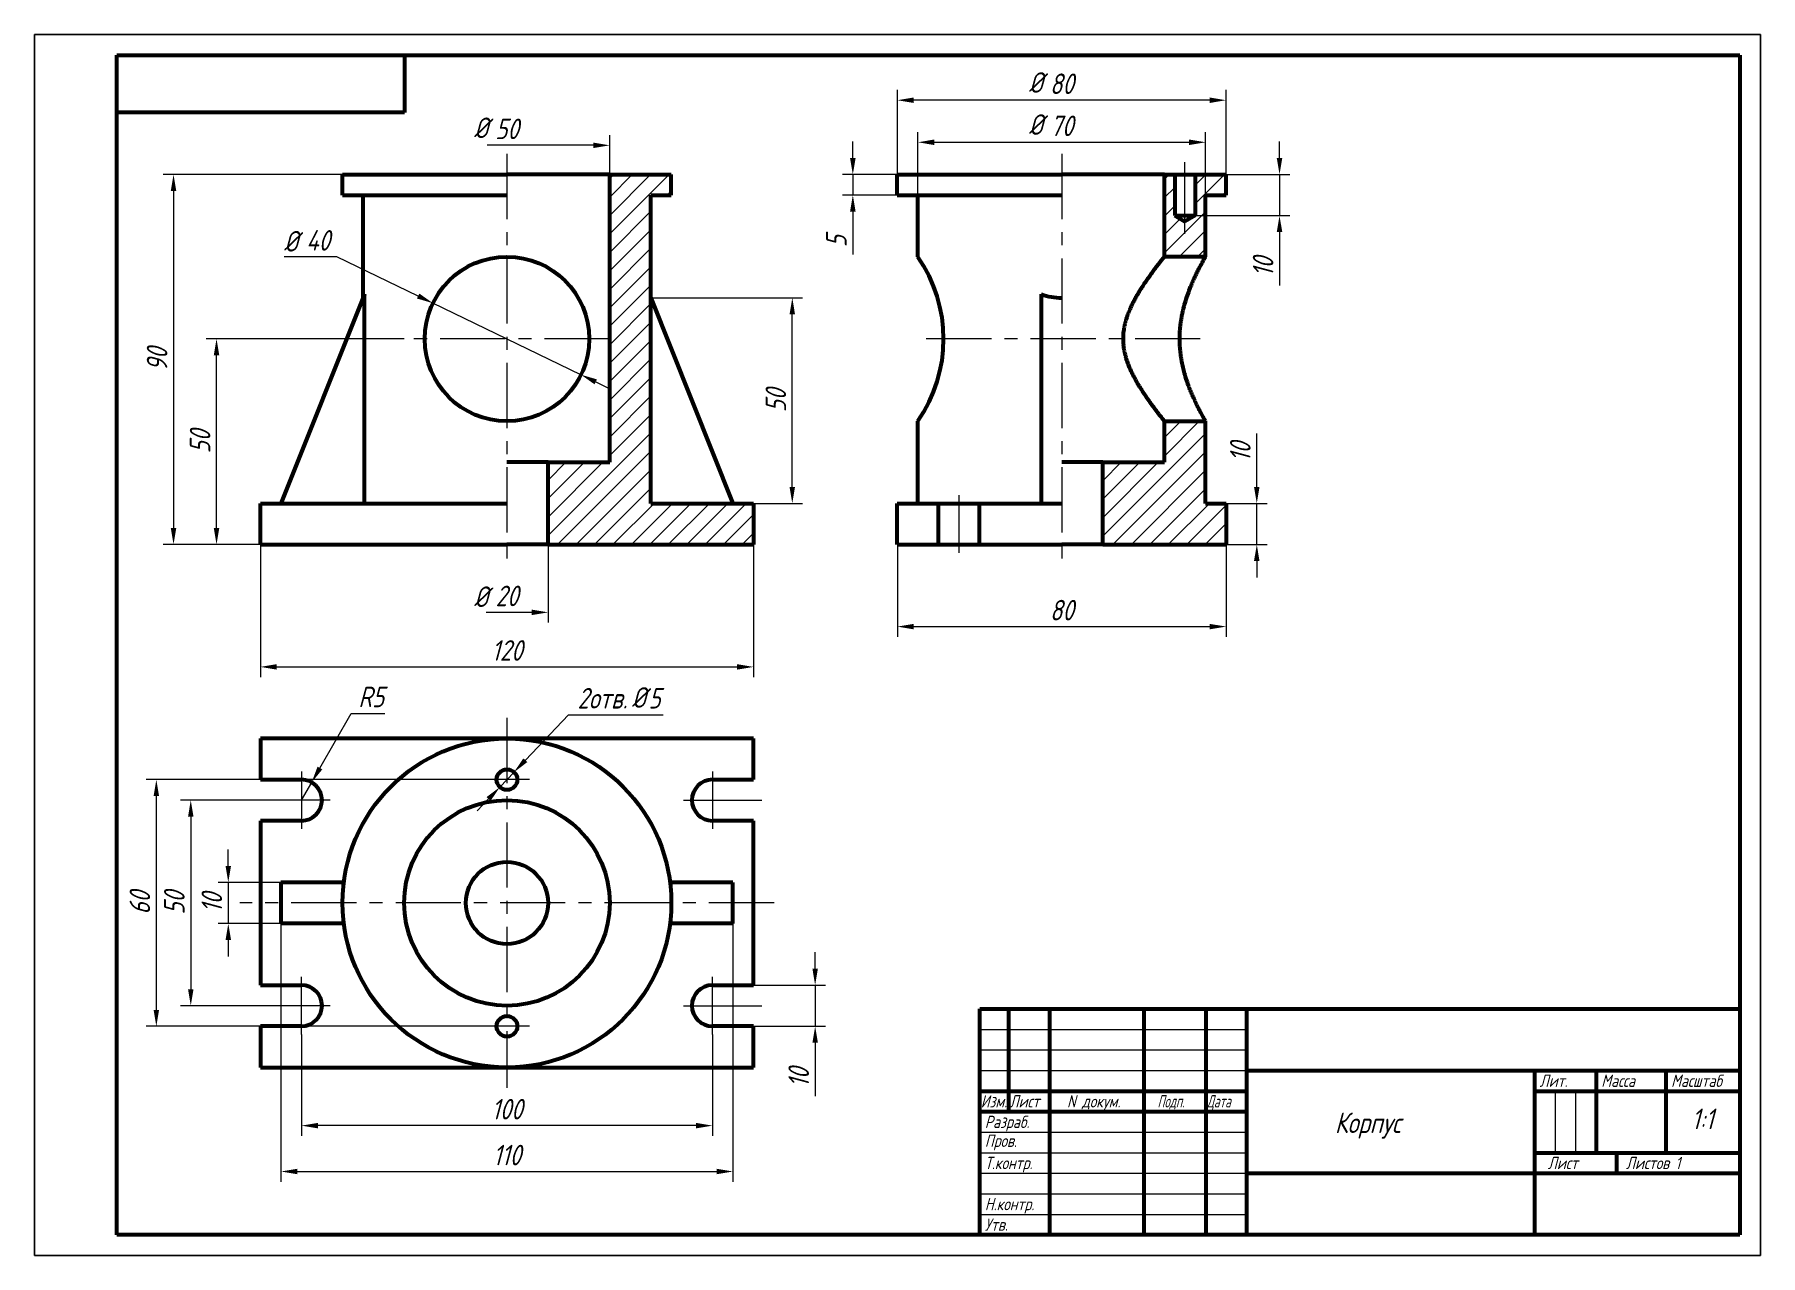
# Model space of a CAD drawing. Header units: millimetres. Extents: x 0 to 420, y 0 to 297.
import ezdxf

# ---------------------------------------------------------------- set-up
doc = ezdxf.new("R2010")
doc.units = ezdxf.units.MM
doc.linetypes.add('K5LT_BASIC', pattern=[0])
doc.linetypes.add('осевая', pattern=[50.8, 31.75, -6.35, 6.35, -6.35])
doc.layers.get('0').update_dxf_attribs({"lineweight": 15})
doc.layers.get('DEFPOINTS').update_dxf_attribs({"color": 4})
doc.layers.add('WELDING', color=7, linetype='Continuous', true_color=0xffffff)
for name, color, linetype, lineweight in [('Осевая', 7, 'осевая', 15), ('Основная', 7, 'Continuous', 60), ('Размерная', 7, 'Continuous', 18), ('Техт', 7, 'Continuous', 18), ('Штриховка', 7, 'Continuous', 18)]:
    doc.layers.add(name, color=color, linetype=linetype, lineweight=lineweight)
doc.styles.add('ESKD', font='Eskd2__1.ttf', dxfattribs={"oblique": 15, "height": 4})
doc.styles.get("Standard").update_dxf_attribs({"font": 'GOST_A.TTF', "oblique": 15, "height": 5})
doc.dimstyles.new('ESKD', dxfattribs={"dimtxt": 4, "dimasz": 4, "dimexe": 2.5, "dimexo": 0, "dimgap": 1.5, "dimtad": 3, "dimdec": 3, "dimdsep": 46, "dimtxsty": 'Standard', "dimcen": 1.5, "dimdle": 1.25, "dimclrd": 256, "dimclre": 256, "dimclrt": 256, "dimazin": 2, "dimtfac": 0.766667, "dimtdec": 3, "dimtmove": 0, "dimatfit": 0, "dimtvp": 1.5, "dimtolj": 1, "dimtzin": 0, "dimlwd": -1, "dimlwe": -1, "dimarcsym": 0})

# ---------------------------------------------------------------- blocks, each defined once
blk = doc.blocks.new('*D1')
at = {"layer": 'DEFPOINTS', "color": 0, "ltscale": 0.5, "transparency": 16777216}
for p in [(59.96, 90.75), (47.15, 80.75), (59.96, 80.75)]:
    blk.add_point(p, dxfattribs=at)
at = {"layer": 'Осевая', "ltscale": 0.5, "transparency": 16777216}
for p, q in [((47.15, 94.75), (47.15, 98.75)), ((59.96, 90.75), (44.65, 90.75)), ((47.15, 90.75), (47.15, 80.75)), ((59.96, 80.75), (44.65, 80.75)), ((47.15, 76.75), (47.15, 72.75))]:
    blk.add_line(p, q, dxfattribs=at)
for points in [[(46.49, 94.75), (47.82, 94.75), (47.15, 90.75)], [(46.49, 76.75), (47.82, 76.75), (47.15, 80.75)]]:
    blk.add_solid(points, dxfattribs=at)
at = {"layer": 'Осевая', "ltscale": 0.5, "transparency": 16777216, "insert": (43.15, 85.75), "char_height": 5, "attachment_point": 5, "rotation": 90}
blk.add_mtext('\\A1;10', dxfattribs=at)
blk = doc.blocks.new('*D2')
at = {"layer": 'DEFPOINTS', "color": 0, "ltscale": 0.5, "transparency": 16777216}
for p in [(289.96, 182.95), (289.96, 172.95), (297.43, 172.95)]:
    blk.add_point(p, dxfattribs=at)
at = {"layer": 'Размерная', "ltscale": 0.5, "transparency": 16777216}
for p, q in [((297.43, 186.95), (297.43, 199.94)), ((289.96, 182.95), (299.93, 182.95)), ((297.43, 172.95), (297.43, 182.95)), ((289.96, 172.95), (299.93, 172.95)), ((297.43, 168.95), (297.43, 164.95))]:
    blk.add_line(p, q, dxfattribs=at)
for points in [[(296.76, 186.95), (298.09, 186.95), (297.43, 182.95)], [(296.76, 168.95), (298.09, 168.95), (297.43, 172.95)]]:
    blk.add_solid(points, dxfattribs=at)
at = {"layer": 'Размерная', "ltscale": 0.5, "transparency": 16777216, "insert": (293.42, 195.44), "char_height": 5, "attachment_point": 5, "rotation": 90}
blk.add_mtext('\\A1;10', dxfattribs=at)
blk = doc.blocks.new('*D3')
at = {"layer": 'DEFPOINTS', "color": 0, "ltscale": 0.5, "transparency": 16777216}
for p in [(289.96, 262.95), (282.46, 252.95), (302.96, 252.95)]:
    blk.add_point(p, dxfattribs=at)
at = {"layer": 'Размерная', "ltscale": 0.5, "transparency": 16777216}
for p, q in [((302.96, 266.95), (302.96, 270.95)), ((289.96, 262.95), (305.46, 262.95)), ((302.96, 262.95), (302.96, 252.95)), ((282.46, 252.95), (305.46, 252.95)), ((302.96, 248.95), (302.96, 235.96))]:
    blk.add_line(p, q, dxfattribs=at)
for points in [[(302.29, 266.95), (303.63, 266.95), (302.96, 262.95)], [(302.29, 248.95), (303.63, 248.95), (302.96, 252.95)]]:
    blk.add_solid(points, dxfattribs=at)
at = {"layer": 'Размерная', "ltscale": 0.5, "transparency": 16777216, "insert": (298.96, 240.46), "char_height": 5, "attachment_point": 5, "rotation": 90}
blk.add_mtext('\\A1;10', dxfattribs=at)
blk = doc.blocks.new('*D4')
at = {"layer": 'DEFPOINTS', "color": 0, "ltscale": 0.5, "transparency": 16777216}
for p in [(209.96, 281.02), (209.96, 262.95), (289.96, 262.95)]:
    blk.add_point(p, dxfattribs=at)
at = {"layer": 'Размерная', "ltscale": 0.5, "transparency": 16777216}
for p, q in [((209.96, 262.95), (209.96, 283.52)), ((289.96, 262.95), (289.96, 283.52)), ((285.96, 281.02), (213.96, 281.02))]:
    blk.add_line(p, q, dxfattribs=at)
for points in [[(213.96, 281.69), (213.96, 280.35), (209.96, 281.02)], [(285.96, 281.69), (285.96, 280.35), (289.96, 281.02)]]:
    blk.add_solid(points, dxfattribs=at)
at = {"layer": 'Размерная', "ltscale": 0.5, "transparency": 16777216, "insert": (249.96, 285.02), "char_height": 5, "attachment_point": 5}
blk.add_mtext('\\A1;80', dxfattribs=at)
blk = doc.blocks.new('*D5')
at = {"layer": 'DEFPOINTS', "color": 0, "ltscale": 0.5, "transparency": 16777216}
for p in [(284.96, 270.79), (214.96, 257.95), (284.96, 257.95)]:
    blk.add_point(p, dxfattribs=at)
at = {"layer": 'Размерная', "ltscale": 0.5, "transparency": 16777216}
for p, q in [((214.96, 257.95), (214.96, 273.29)), ((284.96, 257.95), (284.96, 273.29)), ((218.96, 270.79), (280.96, 270.79))]:
    blk.add_line(p, q, dxfattribs=at)
for points in [[(218.96, 271.46), (218.96, 270.12), (214.96, 270.79)], [(280.96, 271.46), (280.96, 270.12), (284.96, 270.79)]]:
    blk.add_solid(points, dxfattribs=at)
at = {"layer": 'Размерная', "ltscale": 0.5, "transparency": 16777216, "insert": (249.96, 274.79), "char_height": 5, "attachment_point": 5}
blk.add_mtext('\\A1;70', dxfattribs=at)
blk = doc.blocks.new('*D6')
at = {"layer": 'DEFPOINTS', "color": 0, "ltscale": 0.5, "transparency": 16777216}
for p in [(209.96, 172.95), (289.96, 172.95), (289.96, 152.98)]:
    blk.add_point(p, dxfattribs=at)
at = {"layer": 'Размерная', "ltscale": 0.5, "transparency": 16777216}
for p, q in [((209.96, 172.95), (209.96, 150.48)), ((289.96, 172.95), (289.96, 150.48)), ((213.96, 152.98), (285.96, 152.98))]:
    blk.add_line(p, q, dxfattribs=at)
for points in [[(213.96, 153.64), (213.96, 152.31), (209.96, 152.98)], [(285.96, 153.64), (285.96, 152.31), (289.96, 152.98)]]:
    blk.add_solid(points, dxfattribs=at)
at = {"layer": 'Размерная', "ltscale": 0.5, "transparency": 16777216, "insert": (249.96, 156.98), "char_height": 5, "attachment_point": 5}
blk.add_mtext('\\A1;80', dxfattribs=at)
blk = doc.blocks.new('*D7')
at = {"layer": 'DEFPOINTS', "color": 0, "ltscale": 0.5, "transparency": 16777216}
for p in [(52.96, 110.75), (38.02, 60.75), (52.96, 60.75)]:
    blk.add_point(p, dxfattribs=at)
at = {"layer": 'Размерная', "ltscale": 0.5, "transparency": 16777216}
for p, q in [((52.96, 110.75), (35.52, 110.75)), ((38.02, 106.75), (38.02, 64.75)), ((52.96, 60.75), (35.52, 60.75))]:
    blk.add_line(p, q, dxfattribs=at)
for points in [[(37.36, 106.75), (38.69, 106.75), (38.02, 110.75)], [(37.36, 64.75), (38.69, 64.75), (38.02, 60.75)]]:
    blk.add_solid(points, dxfattribs=at)
at = {"layer": 'Размерная', "ltscale": 0.5, "transparency": 16777216, "insert": (34.02, 85.75), "char_height": 5, "attachment_point": 5, "rotation": 90}
blk.add_mtext('\\A1;50', dxfattribs=at)
blk = doc.blocks.new('*D8')
at = {"layer": 'DEFPOINTS', "color": 0, "ltscale": 0.5, "transparency": 16777216}
for p in [(109.46, 115.75), (29.64, 55.75), (109.46, 55.75)]:
    blk.add_point(p, dxfattribs=at)
at = {"layer": 'Размерная', "ltscale": 0.5, "transparency": 16777216}
for p, q in [((109.46, 115.75), (27.14, 115.75)), ((29.64, 111.75), (29.64, 59.75)), ((109.46, 55.75), (27.14, 55.75))]:
    blk.add_line(p, q, dxfattribs=at)
for points in [[(28.98, 111.75), (30.31, 111.75), (29.64, 115.75)], [(28.98, 59.75), (30.31, 59.75), (29.64, 55.75)]]:
    blk.add_solid(points, dxfattribs=at)
at = {"layer": 'Размерная', "ltscale": 0.5, "transparency": 16777216, "insert": (25.64, 85.75), "char_height": 5, "attachment_point": 5, "rotation": 90}
blk.add_mtext('\\A1;60', dxfattribs=at)
blk = doc.blocks.new('*D9')
at = {"layer": 'DEFPOINTS', "color": 0, "ltscale": 0.5, "transparency": 16777216}
for p in [(174.96, 65.75), (174.96, 55.75), (189.96, 55.75)]:
    blk.add_point(p, dxfattribs=at)
at = {"layer": 'Размерная', "ltscale": 0.5, "transparency": 16777216}
for p, q in [((189.96, 69.75), (189.96, 73.75)), ((174.96, 65.75), (192.46, 65.75)), ((189.96, 65.75), (189.96, 55.75)), ((174.96, 55.75), (192.46, 55.75)), ((189.96, 51.75), (189.96, 38.77))]:
    blk.add_line(p, q, dxfattribs=at)
for points in [[(189.3, 69.75), (190.63, 69.75), (189.96, 65.75)], [(189.3, 51.75), (190.63, 51.75), (189.96, 55.75)]]:
    blk.add_solid(points, dxfattribs=at)
at = {"layer": 'Размерная', "ltscale": 0.5, "transparency": 16777216, "insert": (185.96, 43.26), "char_height": 5, "attachment_point": 5, "rotation": 90}
blk.add_mtext('\\A1;10', dxfattribs=at)
blk = doc.blocks.new('*D10')
at = {"layer": 'DEFPOINTS', "color": 0, "ltscale": 0.5, "transparency": 16777216}
for p in [(64.96, 53.75), (164.96, 53.75), (64.96, 31.58)]:
    blk.add_point(p, dxfattribs=at)
at = {"layer": 'Размерная', "ltscale": 0.5, "transparency": 16777216}
for p, q in [((64.96, 53.75), (64.96, 29.08)), ((164.96, 53.75), (164.96, 29.08)), ((160.96, 31.58), (68.96, 31.58))]:
    blk.add_line(p, q, dxfattribs=at)
for points in [[(68.96, 32.25), (68.96, 30.91), (64.96, 31.58)], [(160.96, 32.25), (160.96, 30.91), (164.96, 31.58)]]:
    blk.add_solid(points, dxfattribs=at)
at = {"layer": 'Размерная', "ltscale": 0.5, "transparency": 16777216, "insert": (114.96, 35.58), "char_height": 5, "attachment_point": 5}
blk.add_mtext('\\A1;100', dxfattribs=at)
blk = doc.blocks.new('*D11')
at = {"layer": 'DEFPOINTS', "color": 0, "ltscale": 0.5, "transparency": 16777216}
for p in [(59.96, 80.75), (169.96, 80.75), (169.96, 20.43)]:
    blk.add_point(p, dxfattribs=at)
at = {"layer": 'Размерная', "ltscale": 0.5, "transparency": 16777216}
for p, q in [((59.96, 80.75), (59.96, 17.93)), ((169.96, 80.75), (169.96, 17.93)), ((63.96, 20.43), (165.96, 20.43))]:
    blk.add_line(p, q, dxfattribs=at)
for points in [[(63.96, 21.09), (63.96, 19.76), (59.96, 20.43)], [(165.96, 21.09), (165.96, 19.76), (169.96, 20.43)]]:
    blk.add_solid(points, dxfattribs=at)
at = {"layer": 'Размерная', "ltscale": 0.5, "transparency": 16777216, "insert": (114.96, 24.43), "char_height": 5, "attachment_point": 5}
blk.add_mtext('\\A1;110', dxfattribs=at)
blk = doc.blocks.new('*D12')
at = {"layer": 'DEFPOINTS', "color": 0, "ltscale": 0.5, "transparency": 16777216}
for p in [(54.96, 172.95), (174.96, 172.95), (174.96, 143.17)]:
    blk.add_point(p, dxfattribs=at)
at = {"layer": 'Размерная', "ltscale": 0.5, "transparency": 16777216}
for p, q in [((54.96, 172.95), (54.96, 140.67)), ((174.96, 172.95), (174.96, 140.67)), ((58.96, 143.17), (170.96, 143.17))]:
    blk.add_line(p, q, dxfattribs=at)
for points in [[(58.96, 143.84), (58.96, 142.51), (54.96, 143.17)], [(170.96, 143.84), (170.96, 142.51), (174.96, 143.17)]]:
    blk.add_solid(points, dxfattribs=at)
at = {"layer": 'Размерная', "ltscale": 0.5, "transparency": 16777216, "insert": (114.96, 147.18), "char_height": 5, "attachment_point": 5}
blk.add_mtext('\\A1;120', dxfattribs=at)
blk = doc.blocks.new('*D13')
at = {"layer": 'DEFPOINTS', "color": 0, "ltscale": 0.5, "transparency": 16777216}
for p in [(209.96, 262.95), (199.13, 257.95), (209.96, 257.95)]:
    blk.add_point(p, dxfattribs=at)
at = {"layer": 'Размерная', "ltscale": 0.5, "transparency": 16777216}
for p, q in [((199.13, 266.95), (199.13, 270.95)), ((209.96, 262.95), (196.63, 262.95)), ((199.13, 262.95), (199.13, 257.95)), ((209.96, 257.95), (196.63, 257.95)), ((199.13, 253.95), (199.13, 243.46))]:
    blk.add_line(p, q, dxfattribs=at)
for points in [[(198.46, 266.95), (199.8, 266.95), (199.13, 262.95)], [(198.46, 253.95), (199.8, 253.95), (199.13, 257.95)]]:
    blk.add_solid(points, dxfattribs=at)
at = {"layer": 'Размерная', "ltscale": 0.5, "transparency": 16777216, "insert": (195.13, 246.71), "char_height": 5, "attachment_point": 5, "rotation": 90}
blk.add_mtext('\\A1;5', dxfattribs=at)
blk = doc.blocks.new('*D14')
at = {"layer": 'DEFPOINTS', "color": 0, "ltscale": 0.5, "transparency": 16777216}
for p in [(44.29, 222.95), (89.96, 222.95), (54.96, 172.95)]:
    blk.add_point(p, dxfattribs=at)
at = {"layer": 'Размерная', "ltscale": 0.5, "transparency": 16777216}
for p, q in [((89.96, 222.95), (41.79, 222.95)), ((44.29, 176.95), (44.29, 218.95)), ((54.96, 172.95), (41.79, 172.95))]:
    blk.add_line(p, q, dxfattribs=at)
for points in [[(43.62, 218.95), (44.96, 218.95), (44.29, 222.95)], [(43.62, 176.95), (44.96, 176.95), (44.29, 172.95)]]:
    blk.add_solid(points, dxfattribs=at)
at = {"layer": 'Размерная', "ltscale": 0.5, "transparency": 16777216, "insert": (40.29, 197.95), "char_height": 5, "attachment_point": 5, "rotation": 90}
blk.add_mtext('\\A1;50', dxfattribs=at)
blk = doc.blocks.new('*D15')
at = {"layer": 'DEFPOINTS', "color": 0, "ltscale": 0.5, "transparency": 16777216}
for p in [(149.96, 232.95), (184.4, 232.95), (174.96, 182.95)]:
    blk.add_point(p, dxfattribs=at)
at = {"layer": 'Размерная', "ltscale": 0.5, "transparency": 16777216}
for p, q in [((149.96, 232.95), (186.9, 232.95)), ((184.4, 186.95), (184.4, 228.95)), ((174.96, 182.95), (186.9, 182.95))]:
    blk.add_line(p, q, dxfattribs=at)
for points in [[(183.73, 228.95), (185.06, 228.95), (184.4, 232.95)], [(183.73, 186.95), (185.06, 186.95), (184.4, 182.95)]]:
    blk.add_solid(points, dxfattribs=at)
at = {"layer": 'Размерная', "ltscale": 0.5, "transparency": 16777216, "insert": (180.39, 207.95), "char_height": 5, "attachment_point": 5, "rotation": 90}
blk.add_mtext('\\A1;50', dxfattribs=at)
blk = doc.blocks.new('*D16')
at = {"layer": 'DEFPOINTS', "color": 0, "ltscale": 0.5, "transparency": 16777216}
for p in [(74.96, 262.95), (33.82, 172.95), (54.96, 172.95)]:
    blk.add_point(p, dxfattribs=at)
at = {"layer": 'Размерная', "ltscale": 0.5, "transparency": 16777216}
for p, q in [((74.96, 262.95), (31.32, 262.95)), ((33.82, 258.95), (33.82, 176.95)), ((54.96, 172.95), (31.32, 172.95))]:
    blk.add_line(p, q, dxfattribs=at)
for points in [[(33.16, 258.95), (34.49, 258.95), (33.82, 262.95)], [(33.16, 176.95), (34.49, 176.95), (33.82, 172.95)]]:
    blk.add_solid(points, dxfattribs=at)
at = {"layer": 'Размерная', "ltscale": 0.5, "transparency": 16777216, "insert": (29.82, 217.95), "char_height": 5, "attachment_point": 5, "rotation": 90}
blk.add_mtext('\\A1;90', dxfattribs=at)
blk = doc.blocks.new('*D17')
at = {"layer": 'DEFPOINTS', "color": 0, "ltscale": 0.5, "transparency": 16777216}
for p in [(89.96, 270.05), (89.96, 262.95), (139.96, 262.95)]:
    blk.add_point(p, dxfattribs=at)
at = {"layer": 'Размерная', "ltscale": 0.5, "transparency": 16777216}
for p, q in [((135.96, 270.05), (110.11, 270.05)), ((139.96, 262.95), (139.96, 272.55))]:
    blk.add_line(p, q, dxfattribs=at)
blk.add_solid([(135.96, 270.71), (135.96, 269.38), (139.96, 270.05)], dxfattribs=at)
at = {"layer": 'Размерная', "ltscale": 0.5, "transparency": 16777216, "insert": (114.96, 274.05), "char_height": 5, "attachment_point": 5}
blk.add_mtext('\\A1;50', dxfattribs=at)
blk = doc.blocks.new('*D18')
at = {"layer": 'DEFPOINTS', "color": 0, "ltscale": 0.5, "transparency": 16777216}
for p in [(104.96, 172.95), (124.96, 172.95), (104.96, 156.44)]:
    blk.add_point(p, dxfattribs=at)
at = {"layer": 'Размерная', "ltscale": 0.5, "transparency": 16777216}
for p, q in [((124.96, 172.95), (124.96, 153.94)), ((120.96, 156.44), (109.93, 156.44))]:
    blk.add_line(p, q, dxfattribs=at)
blk.add_solid([(120.96, 157.11), (120.96, 155.77), (124.96, 156.44)], dxfattribs=at)
at = {"layer": 'Размерная', "ltscale": 0.5, "transparency": 16777216, "insert": (114.96, 160.44), "char_height": 5, "attachment_point": 5}
blk.add_mtext('\\A1;20', dxfattribs=at)
blk = doc.blocks.new('*D19')
at = {"layer": 'DEFPOINTS', "color": 0, "ltscale": 0.5, "transparency": 16777216}
for p in [(113.24, 113.94), (116.68, 117.57)]:
    blk.add_point(p, dxfattribs=at)
at = {"layer": 'Размерная', "ltscale": 0.5, "transparency": 16777216}
for p, q in [((119.44, 120.47), (129.97, 131.55)), ((129.97, 131.55), (153, 131.55)), ((113.24, 113.94), (116.68, 117.57)), ((110.48, 111.04), (107.73, 108.14))]:
    blk.add_line(p, q, dxfattribs=at)
for points in [[(118.95, 120.92), (119.92, 120.01), (116.68, 117.57)], [(110, 111.5), (110.97, 110.58), (113.24, 113.94)]]:
    blk.add_solid(points, dxfattribs=at)
at = {"layer": 'Размерная', "ltscale": 0.5, "transparency": 16777216, "insert": (142.23, 135.55), "char_height": 5, "attachment_point": 5}
blk.add_mtext('\\A1;2отв.  5', dxfattribs=at)
blk = doc.blocks.new('*D20')
at = {"layer": 'DEFPOINTS', "color": 0, "ltscale": 0.5, "transparency": 16777216}
for p in [(67.45, 115.09), (64.96, 110.75)]:
    blk.add_point(p, dxfattribs=at)
at = {"layer": 'Размерная', "ltscale": 0.5, "transparency": 16777216}
for p, q in [((69.44, 118.56), (77.08, 131.87)), ((77.08, 131.87), (85.28, 131.87)), ((64.96, 110.75), (67.45, 115.09))]:
    blk.add_line(p, q, dxfattribs=at)
blk.add_solid([(68.86, 118.89), (70.02, 118.23), (67.45, 115.09)], dxfattribs=at)
at = {"layer": 'Размерная', "ltscale": 0.5, "transparency": 16777216, "insert": (81.93, 135.87), "char_height": 5, "attachment_point": 5}
blk.add_mtext('\\A1;R5', dxfattribs=at)
blk = doc.blocks.new('*D21')
at = {"layer": 'DEFPOINTS', "color": 0, "ltscale": 0.5, "transparency": 16777216}
for p in [(96.95, 231.65), (132.97, 214.25)]:
    blk.add_point(p, dxfattribs=at)
at = {"layer": 'Размерная', "ltscale": 0.5, "transparency": 16777216}
for p, q in [((73.59, 242.92), (60.74, 242.92)), ((93.35, 233.39), (73.59, 242.92)), ((132.97, 214.25), (96.95, 231.65)), ((136.57, 212.51), (140.17, 210.77))]:
    blk.add_line(p, q, dxfattribs=at)
for points in [[(93.64, 233.99), (93.06, 232.79), (96.95, 231.65)], [(136.86, 213.11), (136.28, 211.91), (132.97, 214.25)]]:
    blk.add_solid(points, dxfattribs=at)
at = {"layer": 'Размерная', "ltscale": 0.5, "transparency": 16777216, "insert": (66.42, 246.93), "char_height": 5, "attachment_point": 5}
blk.add_mtext('\\A1;  40', dxfattribs=at)

msp = doc.modelspace()

# ---------------------------------------------------------------- hatches: boundary and pattern name
at = {"layer": 'Штриховка', "ltscale": 0.5}
h = msp.add_hatch(dxfattribs=at)
h.set_pattern_fill('ANSI31', color=256, style=0)
h.set_pattern_definition([(45, (82.1986, 379.312), (-2.245064, 2.245064), [])])
h.paths.add_polyline_path([(149.9601, 257.9499), (154.9601, 257.9499), (154.9601, 262.9499), (139.9601, 262.9499), (139.9601, 192.9499), (124.9601, 192.9499), (124.9601, 172.9499), (174.9601, 172.9499), (174.9601, 182.9499), (149.9601, 182.9499)])
h = msp.add_hatch(dxfattribs=at)
h.set_pattern_fill('ANSI31', color=256, style=0)
h.set_pattern_definition([(45, (-355.055, 0), (-2.245064, 2.245064), [])])
h.paths.add_polyline_path([(284.9554, 257.9499), (289.9554, 257.9499), (289.9554, 262.9499), (282.4554, 262.9499), (282.4554, 252.9499), (279.9554, 251.5066), (277.4554, 252.9499), (277.4554, 262.9499), (274.9554, 262.9499), (274.9554, 242.9499), (284.9554, 242.9499)])
h.paths.add_polyline_path([(289.9554, 182.9499), (284.9554, 182.9499), (284.9554, 202.9499), (274.9554, 202.9499), (274.9554, 192.9499), (259.9554, 192.9499), (259.9554, 172.9499), (289.9554, 172.9499)])

# ---------------------------------------------------------------- linework, layer by layer
at = {"color": 7}
for p, q in [((230, 55), (295, 55)), ((230, 50), (295, 50)), ((230, 45), (295, 45)), ((230, 30), (295, 30)), ((230, 25), (295, 25)), ((230, 20), (295, 20)), ((230, 15), (295, 15)), ((230, 10), (295, 10))]:
    msp.add_line(p, q, dxfattribs=at)
for p, q in [((370, 40), (370, 25)), ((370, 40), (370, 25)), ((375, 40), (375, 25)), ((375, 40), (375, 25))]:
    msp.add_line(p, q)
at = {"layer": 'DEFPOINTS'}
for p, q in [((0, 297), (420, 297)), ((0, 0), (0, 297)), ((420, 297), (420, 0)), ((420, 0), (0, 0))]:
    msp.add_line(p, q, dxfattribs=at)
at = {"layer": 'WELDING', "linetype": 'K5LT_BASIC', "lineweight": 60}
for points, knots in [([(274.9554, 202.9499), (274.9553, 202.95), (274.9313, 202.98), (274.8358, 203.0996), (274.7061, 203.2624), (274.5387, 203.4731), (274.3458, 203.7171), (274.1417, 203.9767), (273.874, 204.3186), (273.4689, 204.8403), (273.0164, 205.4328), (272.5316, 206.0757), (272.0584, 206.7122), (271.4724, 207.5207), (270.9763, 208.2204), (270.5155, 208.8858), (269.9954, 209.6564), (269.4985, 210.4169), (268.9631, 211.2701), (268.4757, 212.0794), (268.0147, 212.8863), (267.6586, 213.5436), (267.32, 214.1957), (266.9626, 214.9221), (266.5621, 215.8085), (266.2001, 216.6957), (265.8815, 217.5769), (265.6104, 218.4436), (265.3879, 219.2918), (265.2411, 219.9866), (265.1398, 220.5754), (265.0703, 221.0644), (265.0133, 221.5955), (264.9782, 222.0802), (264.9599, 222.5181), (264.9537, 222.9087), (264.9577, 223.2971), (264.9716, 223.6826), (265.0031, 224.1936), (265.0664, 224.8292), (265.1794, 225.5874), (265.3283, 226.342), (265.5758, 227.3571), (265.9345, 228.504), (266.3211, 229.5081), (266.6494, 230.2843), (266.9516, 230.9523), (267.3539, 231.7752), (267.7341, 232.4995), (268.1421, 233.2391), (268.5727, 233.9845), (269.0994, 234.8517), (269.597, 235.6346), (270.1461, 236.4701), (270.6828, 237.2593), (271.268, 238.0934), (271.7243, 238.7277), (272.2536, 239.4512), (272.8218, 240.2122), (273.446, 241.0299), (273.9214, 241.6423), (274.2744, 242.0923), (274.5074, 242.3873), (274.6954, 242.6242), (274.8421, 242.8082), (274.9355, 242.9251), (274.9553, 242.9499), (274.9554, 242.9499)], [0, 0, 0, 0, 1.36214262, 2.73696975, 3.66107973, 4.59001304, 6.00399233, 6.64599364, 7.29326146, 9.26784008, 10.92952723, 11.42612661, 13.41402411, 14.71650767, 15.82521087, 17.00923195, 17.97111763, 19.43765167, 20.41768827, 21.63757787, 22.79260211, 23.64005927, 24.18302266, 25.26489689, 26.32717867, 27.36230582, 28.35587135, 29.31332344, 30.22216747, 31.09353363, 31.51641185, 32.06836265, 32.61551862, 33.15776833, 33.55879917, 33.95836672, 34.35424784, 34.74835393, 35.14050252, 35.92434323, 36.71067374, 37.50308601, 38.3053775, 39.96392479, 41.28845178, 41.75012196, 42.69403961, 43.68735231, 44.78920324, 45.45277152, 46.58036694, 47.7869934, 49.07256856, 49.98584245, 51.5638576, 52.80898977, 54.17047076, 54.94116679, 56.87674536, 58.78720953, 60.61264414, 61.89602702, 63.20717474, 64.1297205, 65.4013282, 66.81031608, 68, 68, 68, 68]), ([(284.9554, 202.9499), (284.9553, 202.95), (284.9331, 202.9888), (284.8436, 203.146), (284.7315, 203.3441), (284.6005, 203.5774), (284.4275, 203.888), (284.1695, 204.3568), (283.8326, 204.9844), (283.5216, 205.5786), (283.2383, 206.1325), (282.8762, 206.8576), (282.4933, 207.6542), (282.0507, 208.6217), (281.6412, 209.5587), (281.26, 210.4919), (280.8423, 211.5776), (280.3848, 212.8605), (279.8918, 214.4647), (279.4941, 216.0109), (279.2285, 217.2606), (279.0376, 218.3601), (278.9031, 219.3071), (278.7985, 220.2609), (278.725, 221.2184), (278.6832, 222.178), (278.6734, 223.1394), (278.696, 224.1042), (278.7512, 225.0739), (278.8393, 226.0476), (278.9603, 227.0236), (279.1216, 228.052), (279.3068, 229.0164), (279.5896, 230.2838), (279.9862, 231.7727), (280.5492, 233.5249), (281.0708, 234.9339), (281.5635, 236.155), (282.0087, 237.1884), (282.4624, 238.179), (282.9091, 239.1101), (283.3388, 239.9686), (283.7195, 240.7014), (284.0505, 241.3225), (284.3192, 241.8159), (284.5577, 242.2464), (284.7303, 242.5538), (284.8523, 242.7692), (284.9343, 242.9132), (284.9553, 242.9498), (284.9554, 242.9499)], [0, 0, 0, 0, 1.3047781, 2.24378202, 3.35036428, 4.00023623, 4.68234928, 6.11871207, 7.40296419, 8.40012072, 9.19142109, 10.01917055, 11.58444227, 12.3724607, 13.58655089, 14.83559881, 15.40086734, 16.95694874, 18.63058967, 19.85255721, 21.04003116, 21.81833016, 22.59208064, 23.36157187, 24.12718388, 24.88833681, 25.64904652, 26.41257058, 27.18291568, 27.96470958, 28.75594739, 29.55854262, 30.50439003, 31.18319713, 32.81760264, 34.46735474, 36.12424624, 37.07405752, 38.39250835, 39.65090561, 40.72595138, 42.11028071, 43.4260558, 44.38380125, 45.63779071, 46.68520216, 47.84677014, 48.79896132, 49.74620738, 51, 51, 51, 51])]:
    msp.add_open_spline(points, degree=3, knots=knots, dxfattribs=at)
at = {"layer": 'Осевая', "ltscale": 0.5}
for p, q in [((114.9601, 267.9499), (114.9601, 167.9499)), ((249.9554, 267.9499), (249.9554, 167.9499)), ((139.9601, 222.9499), (89.9601, 222.9499)), ((283.6782, 222.9499), (216.2228, 222.9499)), ((224.9554, 184.9499), (224.9554, 170.9499)), ((114.9601, 130.753), (114.9601, 40.753)), ((179.9601, 85.753), (49.9601, 85.753))]:
    msp.add_line(p, q, dxfattribs=at)
at = {"layer": 'Основная', "ltscale": 10}
for p, q in [((20, 5), (20, 292)), ((20, 292), (415, 292)), ((415, 292), (415, 5)), ((230, 5), (230, 60)), ((230, 60), (415, 60)), ((237, 60), (237, 35)), ((247, 60), (247, 5)), ((270, 5), (270, 60)), ((285, 60), (285, 5)), ((295, 5), (295, 60)), ((295, 45), (415, 45)), ((365, 45), (365, 5)), ((380, 45), (380, 25)), ((397, 45), (397, 25)), ((230, 40), (295, 40)), ((365, 40), (415, 40)), ((230, 35), (295, 35)), ((365, 25), (415, 25)), ((385, 24.9639), (385, 19.9639)), ((295, 20), (415, 20)), ((415, 5), (20, 5))]:
    msp.add_line(p, q, dxfattribs=at)
at = {"layer": 'Основная', "ltscale": 0.5}
for p, q in [((90, 292), (90, 278)), ((90, 278), (20, 278)), ((284.9554, 242.9499), (274.9554, 242.9499)), ((274.9554, 202.9499), (284.9554, 202.9499))]:
    msp.add_line(p, q, dxfattribs=at)
at = {"layer": 'Основная'}
for p, q in [((74.9601, 257.9499), (74.9601, 262.9499)), ((74.9601, 262.9499), (114.9601, 262.9499)), ((139.9601, 262.9499), (114.9601, 262.9499)), ((139.9601, 192.9499), (139.9601, 262.9499)), ((139.9601, 262.9499), (154.9601, 262.9499)), ((154.9601, 257.9499), (154.9601, 262.9499)), ((209.9554, 257.9499), (209.9554, 262.9499)), ((209.9554, 262.9499), (249.9554, 262.9499)), ((274.9554, 262.9499), (249.9554, 262.9499)), ((274.9554, 262.9499), (277.4554, 262.9499)), ((274.9554, 242.9499), (274.9554, 262.9499)), ((277.4554, 262.9499), (282.4554, 262.9499)), ((277.4554, 262.9499), (277.4554, 252.9499)), ((282.4554, 262.9499), (282.4554, 252.9499)), ((282.4554, 262.9499), (289.9554, 262.9499)), ((289.9554, 257.9499), (289.9554, 262.9499)), ((74.9601, 257.9499), (114.9601, 257.9499)), ((79.9601, 232.9499), (79.9601, 257.9499)), ((149.9601, 182.9499), (149.9601, 257.9499)), ((149.9601, 257.9499), (154.9601, 257.9499)), ((209.9554, 257.9499), (249.9554, 257.9499)), ((214.9554, 242.9499), (214.9554, 257.9499)), ((284.9554, 257.9499), (289.9554, 257.9499)), ((284.9554, 242.9499), (284.9554, 257.9499)), ((277.4554, 252.9499), (282.4554, 252.9499)), ((277.4554, 252.9499), (279.9554, 251.5066)), ((282.4554, 252.9499), (279.9554, 251.5066)), ((80.3191, 233.8474), (59.9601, 182.9499)), ((80.3191, 182.9499), (80.3191, 233.8474)), ((149.9601, 232.9499), (169.9601, 182.9499)), ((244.9554, 233.8474), (244.9554, 182.9499)), ((214.9554, 182.9499), (214.9554, 202.9499)), ((274.9554, 192.9499), (274.9554, 202.9499)), ((284.9554, 182.9499), (284.9554, 202.9499)), ((124.9601, 192.9499), (114.9601, 192.9499)), ((124.9601, 172.9499), (124.9601, 192.9499)), ((124.9601, 192.9499), (139.9601, 192.9499)), ((259.9554, 192.9499), (249.9554, 192.9499)), ((259.9554, 192.9499), (274.9554, 192.9499)), ((259.9554, 172.9499), (259.9554, 192.9499)), ((54.9601, 182.9499), (114.9601, 182.9499)), ((54.9601, 172.9499), (54.9601, 182.9499)), ((149.9601, 182.9499), (174.9601, 182.9499)), ((174.9601, 182.9499), (174.9601, 172.9499)), ((209.9554, 182.9499), (219.9554, 182.9499)), ((209.9554, 172.9499), (209.9554, 182.9499)), ((219.9554, 172.9499), (219.9554, 182.9499)), ((219.9554, 182.9499), (229.9554, 182.9499)), ((229.9554, 182.9499), (249.9554, 182.9499)), ((229.9554, 172.9499), (229.9554, 182.9499)), ((284.9554, 182.9499), (289.9554, 182.9499)), ((289.9554, 182.9499), (289.9554, 172.9499)), ((54.9601, 172.9499), (114.9601, 172.9499)), ((124.9601, 172.9499), (114.9601, 172.9499)), ((124.9601, 172.9499), (174.9601, 172.9499)), ((209.9554, 172.9499), (219.9554, 172.9499)), ((219.9554, 172.9499), (229.9554, 172.9499)), ((229.9554, 172.9499), (249.9554, 172.9499)), ((259.9554, 172.9499), (249.9554, 172.9499)), ((259.9554, 172.9499), (289.9554, 172.9499)), ((54.9601, 125.753), (54.9601, 115.753)), ((174.9601, 125.753), (54.9601, 125.753)), ((174.9601, 115.753), (174.9601, 125.753)), ((54.9601, 115.753), (64.9601, 115.753)), ((164.9601, 115.753), (174.9601, 115.753)), ((54.9601, 105.753), (54.9601, 65.753)), ((64.9601, 105.753), (54.9601, 105.753)), ((174.9601, 105.753), (164.9601, 105.753)), ((174.9601, 65.753), (174.9601, 105.753)), ((59.9601, 90.753), (59.9601, 80.753)), ((75.2739, 90.753), (59.9601, 90.753)), ((169.9601, 90.753), (154.6464, 90.753)), ((169.9601, 80.753), (169.9601, 90.753)), ((75.2739, 80.753), (59.9601, 80.753)), ((169.9601, 80.753), (154.6464, 80.753)), ((54.9601, 65.753), (64.9601, 65.753)), ((164.9601, 65.753), (174.9601, 65.753)), ((54.9601, 55.753), (54.9601, 45.753)), ((64.9601, 55.753), (54.9601, 55.753)), ((174.9601, 55.753), (164.9601, 55.753)), ((174.9601, 45.753), (174.9601, 55.753)), ((54.9601, 45.753), (174.9601, 45.753))]:
    msp.add_line(p, q, dxfattribs=at)
for centre, radius in [((114.9601, 222.9499), 20), ((114.9601, 85.753), 40), ((114.9601, 115.753), 2.5), ((114.9601, 85.753), 25), ((114.9601, 85.753), 10), ((114.9601, 55.753), 2.5)]:
    msp.add_circle(centre, radius, dxfattribs=at)
at = {"layer": 'Основная', "ltscale": 0.5}
msp.add_arc((186.1779, 222.9499), 35.0448, 325.201136, 34.798864, dxfattribs=at)
at = {"layer": 'Основная'}
for centre, start, end in [((64.9601, 110.753), 270, 90), ((164.9601, 110.753), 90, 270), ((64.9601, 60.753), 270, 90), ((164.9601, 60.753), 90, 270)]:
    msp.add_arc(centre, 5, start, end, dxfattribs=at)
msp.add_ellipse((249.9554, 320.4499), major_axis=(0, 87.5), ratio=0.4, start_param=2.99824508, end_param=3.14159265, dxfattribs=at)
at = {"layer": 'Размерная', "ltscale": 0.5}
for p, q in [((279.9554, 248.5066), (279.9554, 265.9499)), ((64.9601, 117.753), (64.9601, 103.753)), ((164.9601, 117.753), (164.9601, 103.753)), ((120.4601, 115.753), (109.4601, 115.753)), ((71.9601, 110.753), (52.9601, 110.753)), ((157.9601, 110.753), (176.9601, 110.753)), ((64.9601, 53.753), (64.9601, 67.753)), ((164.9601, 53.753), (164.9601, 67.753)), ((71.9601, 60.753), (52.9601, 60.753)), ((157.9601, 60.753), (176.9601, 60.753)), ((120.4601, 55.753), (109.4601, 55.753))]:
    msp.add_line(p, q, dxfattribs=at)

# ---------------------------------------------------------------- texts
at = {"layer": 'Размерная', "char_height": 5, "attachment_point": 5, "style": 'ESKD'}
for insert in [(243.6597, 285.3244), (243.6597, 275.0958), (108.6645, 274.3101), (62.4157, 246.7063), (108.6645, 160.2423), (147.053, 135.7286)]:
    msp.add_mtext('\\A1;%%c', dxfattribs=dict(at, insert=insert))
at = {"layer": 'Техт', "oblique": 15}
for s, height, p in [('Лит.', 3, (366.2551, 41)), ('Масса', 3, (381.2551, 41)), ('Масштаб', 3, (398.2551, 41)), ('Изм.', 3, (230.2551, 36)), ('Лист', 3, (237.2551, 36)), ('N докум.', 3, (251.2551, 36)), ('Разраб.', 3, (231.2551, 31)), ('Корпус', 5, (316.4263, 29.7789)), ('1:1', 5, (403.2273, 30.7219)), ('Пров.', 3, (231.2551, 26.3971)), ('Т.контр.', 3, (231.2551, 21)), ('Лист', 3, (368.2551, 21)), ('Листов 1', 3, (387.2551, 21)), ('Н.контр.', 3, (231.2551, 11)), ('Утв.', 3, (231.2551, 6))]:
    msp.add_text(s, height=height, dxfattribs=at).set_placement(p)
at = {"layer": 'Техт', "oblique": 15, "width": 0.8}
for s, p in [('Подп.', (273.2551, 36)), ('Дата', (285.2551, 36))]:
    msp.add_text(s, height=3, dxfattribs=at).set_placement(p)

# ---------------------------------------------------------------- dimensions: what is measured, and where the dimension line sits
at = {"layer": 'Осевая', "ltscale": 0.5}
dim = msp.add_linear_dim(base=(47.1521, 80.753), p1=(59.9601, 90.753), p2=(59.9601, 80.753), angle=90, dimstyle='ESKD', dxfattribs=at)
dim.commit()
dim.dimension.update_dxf_attribs({"geometry": '*D1', "text_midpoint": (47.1521, 85.753), "dimtype": 160})
at = {"layer": 'Размерная', "ltscale": 0.5}
for base, p1, p2, picture, middle in [((209.9554, 281.0194), (289.9554, 262.9499), (209.9554, 262.9499), '*D4', (249.9554, 285.0212)), ((284.9554, 270.7908), (214.9554, 257.9499), (284.9554, 257.9499), '*D5', (249.9554, 274.7926)), ((174.9601, 143.1735), (54.9601, 172.9499), (174.9601, 172.9499), '*D12', (114.9601, 147.1753)), ((289.9554, 152.9768), (209.9554, 172.9499), (289.9554, 172.9499), '*D6', (249.9554, 156.9786)), ((169.9601, 20.4272), (59.9601, 80.753), (169.9601, 80.753), '*D11', (114.9601, 24.429)), ((64.9601, 31.5811), (164.9601, 53.753), (64.9601, 53.753), '*D10', (114.9601, 35.5829))]:
    dim = msp.add_linear_dim(base=base, p1=p1, p2=p2, dimstyle='ESKD', dxfattribs=at)
    dim.commit()
    dim.dimension.update_dxf_attribs({"geometry": picture, "text_midpoint": middle})
for base, p1, p2, picture, middle in [((89.9601, 270.0468), (139.9601, 262.9499), (89.9601, 262.9499), '*D17', (114.9601, 274.0485)), ((104.9601, 156.4388), (124.9601, 172.9499), (104.9601, 172.9499), '*D18', (114.9601, 160.4406))]:
    dim = msp.add_linear_dim(base=base, p1=p1, p2=p2, dimstyle='ESKD', override={"dimse2": 1, "dimsd2": 1}, dxfattribs=at)
    dim.commit()
    dim.dimension.update_dxf_attribs({"geometry": picture, "text_midpoint": middle})
for base, p1, p2, picture, middle in [((199.1307, 257.9499), (209.9554, 262.9499), (209.9554, 257.9499), '*D13', (195.1289, 246.7074)), ((302.9595, 252.9499), (289.9554, 262.9499), (282.4554, 252.9499), '*D3', (298.9577, 240.4565)), ((33.8235, 172.9499), (74.9601, 262.9499), (54.9601, 172.9499), '*D16', (29.8217, 217.9499)), ((184.3963, 232.9499), (174.9601, 182.9499), (149.9601, 232.9499), '*D15', (180.3945, 207.9499)), ((44.2886, 222.9499), (54.9601, 172.9499), (89.9601, 222.9499), '*D14', (40.2868, 197.9499)), ((29.6437, 55.753), (109.4601, 115.753), (109.4601, 55.753), '*D8', (25.6419, 85.753)), ((38.0249, 60.753), (52.9601, 110.753), (52.9601, 60.753), '*D7', (34.0231, 85.753)), ((189.9639, 55.753), (174.9601, 65.753), (174.9601, 55.753), '*D9', (185.9621, 43.2595))]:
    dim = msp.add_linear_dim(base=base, p1=p1, p2=p2, angle=90, dimstyle='ESKD', dxfattribs=at)
    dim.commit()
    dim.dimension.update_dxf_attribs({"geometry": picture, "text_midpoint": middle})
for p1, p2, text, picture, middle in [((132.9705, 214.2535), (96.9498, 231.6464), '  40', '*D21', (66.4164, 242.9246)), ((113.2381, 113.9406), (116.6821, 117.5653), '2отв.  5', '*D19', (142.2316, 131.5458))]:
    dim = msp.add_diameter_dim_2p(p1=p1, p2=p2, text=text, dimstyle='ESKD', override={"dimtoh": 1}, dxfattribs=at)
    dim.commit()
    dim.dimension.update_dxf_attribs({"geometry": picture, "text_midpoint": middle, "dimtype": 163})
dim = msp.add_linear_dim(base=(297.4251, 172.9499), p1=(289.9554, 182.9499), p2=(289.9554, 172.9499), angle=90, dimstyle='ESKD', dxfattribs=at)
dim.commit()
dim.dimension.update_dxf_attribs({"geometry": '*D2', "text_midpoint": (297.4251, 195.4434), "dimtype": 160})
dim = msp.add_radius_dim(center=(64.9601, 110.753), mpoint=(67.4493, 115.0893), dimstyle='ESKD', override={"dimtoh": 1}, dxfattribs=at)
dim.commit()
dim.dimension.update_dxf_attribs({"geometry": '*D20', "text_midpoint": (81.9306, 131.8661), "dimtype": 164})

doc.saveas('drawing.dxf')
